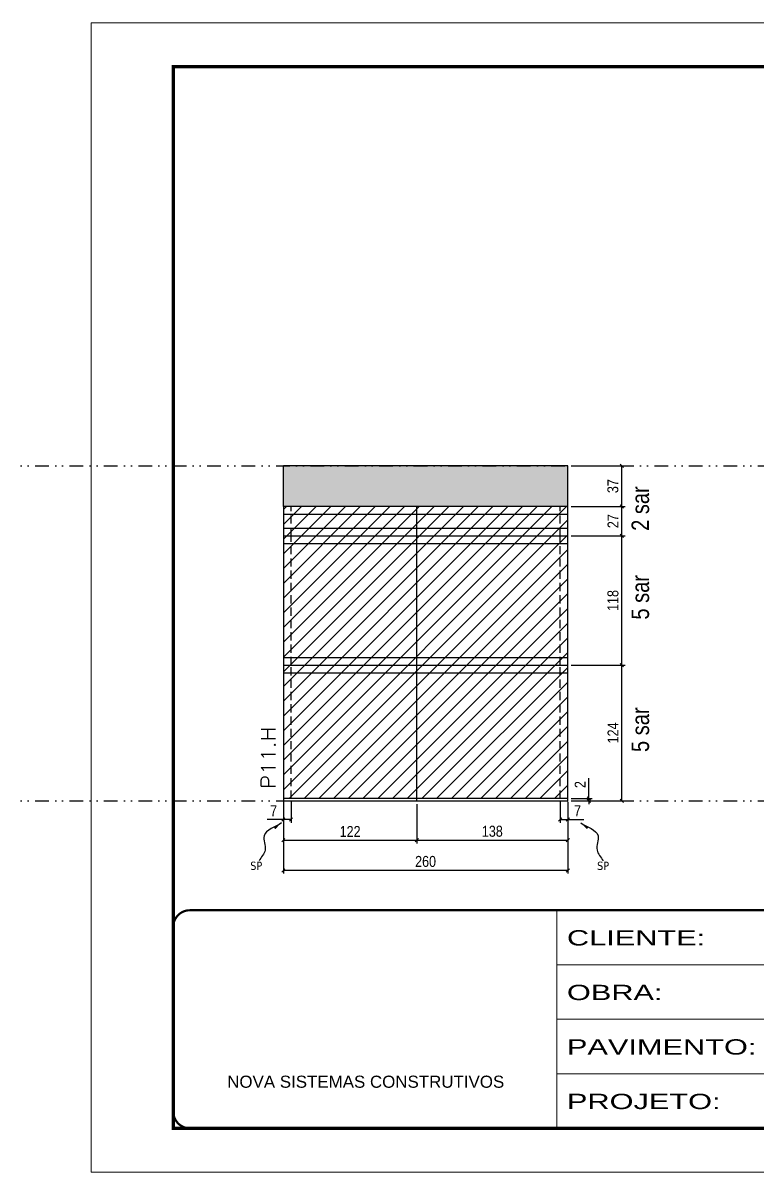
# Model space of a CAD drawing. Header units: millimetres. Extents: x 13777 to 27878, y -21631 to 6985.
# Drawn here: x 15936 to 16606, y -8997 to -7947 of the extents above; entities that cross this region are included whole.
import ezdxf

# ---------------------------------------------------------------- set-up
doc = ezdxf.new("R2010")
doc.units = ezdxf.units.MM
for name, pattern in [('CONTINUO', [0]), ('DASHED', [0.75, 0.5, -0.25]), ('DIVIDE2', [0.625, 0.25, -0.125, 0, -0.125, 0, -0.125]), ('HIDDEN', [0.375, 0.25, -0.125])]:
    doc.linetypes.add(name, pattern=pattern)
for name, color, linetype in [('COTA', 241, 'Continuous'), ('NOMENCLATURA', 7, 'Continuous'), ('Nível', 160, 'Continuous'), ('Painéis', 200, 'Continuous'), ('SARR_2.2x7', 40, 'Continuous'), ('Sarrafo de Pressão', 42, 'HIDDEN'), ('texto', 7, 'Continuous')]:
    doc.layers.add(name, color=color, linetype=linetype)
for name, color, linetype, lineweight in [('Folhas', 255, 'Continuous', 9), ('Hachura', 251, 'Continuous', 9), ('SARRAFO DE PRESSAO', 251, 'DASHED', 9), ('Texto Seção', 7, 'Continuous', 15)]:
    doc.layers.add(name, color=color, linetype=linetype, lineweight=lineweight)
doc.styles.add('ARIAL', font='arial.ttf')
doc.styles.add('ARIAL_NARROW', font='ARIALN.TTF', dxfattribs={"height": 0.2})
doc.styles.add('COTA TECNICA', font='techl___.ttf', dxfattribs={"height": 10})
doc.styles.add('COTA TECNICA-50', font='techl___.ttf', dxfattribs={"height": 10})
doc.styles.add('REGUA-120', font='ROMANS.shx', dxfattribs={"height": 15})
doc.styles.get("Standard").update_dxf_attribs({"font": 'arial.ttf'})
doc.styles.add('Tecnologia', font='')
doc.styles.get('Tecnologia').set_extended_font_data('Forgotten Futurist')
doc.dimstyles.new('COTA PAINEL-50', dxfattribs={"dimtxt": 10, "dimasz": 3, "dimexe": 3, "dimexo": 3, "dimgap": 3, "dimtad": 1, "dimdec": 1, "dimzin": 12, "dimdsep": 46, "dimtxsty": 'COTA TECNICA-50', "dimblk1": 'OBLIQUE', "dimblk2": 'OBLIQUE', "dimsah": 1, "dimcen": 0.9, "dimclrd": 4, "dimclre": 4, "dimclrt": 240, "dimadec": 1, "dimazin": 3, "dimtfac": 1, "dimtdec": 1, "dimtmove": 0, "dimatfit": 3, "dimfxl": 1, "dimtolj": 1, "dimtzin": 12, "dimarcsym": 0})
doc.dimstyles.new('PAINEL', dxfattribs={"dimtxt": 10, "dimasz": 3, "dimexe": 3, "dimexo": 3, "dimgap": 3, "dimtad": 1, "dimdec": 1, "dimzin": 12, "dimdsep": 46, "dimtxsty": 'COTA TECNICA', "dimblk1": 'OBLIQUE', "dimblk2": 'OBLIQUE', "dimsah": 1, "dimcen": 0.9, "dimclrd": 4, "dimclre": 4, "dimclrt": 240, "dimadec": 1, "dimazin": 3, "dimtfac": 1, "dimtdec": 1, "dimtmove": 0, "dimatfit": 3, "dimfxl": 1, "dimtolj": 1, "dimtzin": 12, "dimarcsym": 0})
doc.dimstyles.get("Standard").update_dxf_attribs({"dimtxt": 0.18, "dimasz": 0.18, "dimexe": 0.18, "dimexo": 0.0625, "dimgap": 0.09, "dimtad": 0, "dimtih": 1, "dimtoh": 1, "dimdec": 4, "dimzin": 0, "dimdsep": 46, "dimtxsty": 'Standard', "dimcen": 0.09, "dimadec": 0, "dimazin": 0, "dimtfac": 1, "dimtdec": 4, "dimtofl": 0, "dimtmove": 0, "dimatfit": 3, "dimfxl": 1, "dimtolj": 1, "dimtzin": 0, "dimarcsym": 0})

# ---------------------------------------------------------------- blocks, each defined once
blk = doc.blocks.new('9999999999')
at = {"color": 30, "linetype": 'CONTINUO'}
for p, q in [((98564.6, 34230.2), (98564.6, 34429.4)), ((98564.6, 34379.6), (99584, 34379.6)), ((98564.6, 34329.8), (99488, 34329.8)), ((99584, 34329.8), (99488, 34329.8)), ((99488, 34329.8), (99488, 34230.2)), ((98564.6, 34280), (99488, 34280))]:
    blk.add_line(p, q, dxfattribs=at)
at = {"color": 30, "linetype": 'CONTINUO', "const_width": 2}
blk.add_lwpolyline([(99584, 34230.2), (99584, 34414.4, 0.414214), (99569, 34429.4), (98229, 34429.4, 0.414214), (98214, 34414.4), (98214, 34245.2, 0.414214), (98229, 34230.2), (99584, 34230.2)], format="xyb", dxfattribs=at)
at = {"layer": 'Folhas'}
blk.add_lwpolyline([(98139, 34190.2), (99624, 34190.2), (99624, 35240.2), (98139, 35240.2)], close=True, dxfattribs=at)
at = {"layer": 'Folhas', "color": 30, "const_width": 3}
blk.add_lwpolyline([(98214, 34230.2), (99584, 34230.2), (99584, 35200.2), (98214, 35200.2)], close=True, dxfattribs=at)
at = {"color": 7, "linetype": 'Continuous', "ltscale": 5, "style": 'ARIAL'}
for s, height, p in [('SKR', 15.48, (98837.7, 34393.1)), ('LEAF LOEFGREN', 15.483, (98837.7, 34343.3)), ('3° SUBSOLO', 15.48, (98837.7, 34293.5)), ('NOVA SISTEMAS CONSTRUTIVOS', 11.059, (98263.2, 34267.2)), ('PILARES', 15.48, (98837.7, 34243.7))]:
    blk.add_text(s, height=height, dxfattribs=at).set_placement(p)
at = {"layer": 'Folhas', "color": 7, "style": 'Tecnologia', "width": 1.5}
for s, p in [('CLIENTE:', (98573.7, 34397.2)), ('OBRA:', (98573.7, 34347.3)), ('PAVIMENTO:', (98573.7, 34297.5)), ('PROJETO:', (98573.7, 34247.7))]:
    blk.add_text(s, height=14, dxfattribs=at).set_placement(p)
blk = doc.blocks.new('_Oblique')
at = {"color": 0, "linetype": 'ByBlock', "lineweight": -2}
blk.add_line((-0.5, -0.5), (0.5, 0.5), dxfattribs=at)
blk = doc.blocks.new('*D2286')
at = {"layer": 'COTA', "color": 4, "lineweight": -2, "transparency": 16777216}
for p, q in [((16174, -8658.5), (16174, -8724.1)), ((16434, -8658.5), (16434, -8724.1)), ((16434, -8721.1), (16174, -8721.1))]:
    blk.add_line(p, q, dxfattribs=at)
at = {"layer": 'Defpoints', "color": 0, "transparency": 16777216}
for p in [(16174, -8655.5), (16434, -8655.5), (16174, -8721.1)]:
    blk.add_point(p, dxfattribs=at)
at = {"layer": 'COTA', "color": 4, "lineweight": -2, "transparency": 16777216, "xscale": 3, "yscale": 3, "zscale": 3, "rotation": 180}
blk.add_blockref('_Oblique', (16174, -8721.1), dxfattribs=at)
at = {"layer": 'COTA', "color": 4, "lineweight": -2, "transparency": 16777216, "xscale": 3, "yscale": 3, "zscale": 3}
blk.add_blockref('_Oblique', (16434, -8721.1), dxfattribs=at)
at = {"layer": 'COTA', "color": 240, "transparency": 16777216, "insert": (16304, -8713), "char_height": 10, "attachment_point": 5, "style": 'COTA TECNICA'}
blk.add_mtext('\\A1;260', dxfattribs=at)
blk = doc.blocks.new('*D2287')
at = {"layer": 'COTA', "color": 4, "lineweight": -2, "transparency": 16777216}
for p, q in [((16427, -8658.5), (16427, -8677.7)), ((16434, -8660.5), (16434, -8677.7)), ((16427, -8674.7), (16434, -8674.7)), ((16434, -8674.7), (16448.7, -8674.7))]:
    blk.add_line(p, q, dxfattribs=at)
at = {"layer": 'Defpoints', "color": 0, "transparency": 16777216}
for p in [(16427, -8655.5), (16434, -8657.5), (16434, -8674.7)]:
    blk.add_point(p, dxfattribs=at)
at = {"layer": 'COTA', "color": 4, "lineweight": -2, "transparency": 16777216, "xscale": 3, "yscale": 3, "zscale": 3, "rotation": 180}
blk.add_blockref('_Oblique', (16427, -8674.7), dxfattribs=at)
at = {"layer": 'COTA', "color": 4, "lineweight": -2, "transparency": 16777216, "xscale": 3, "yscale": 3, "zscale": 3}
blk.add_blockref('_Oblique', (16434, -8674.7), dxfattribs=at)
at = {"layer": 'COTA', "color": 240, "transparency": 16777216, "insert": (16442.9, -8666.6), "char_height": 10, "attachment_point": 5, "style": 'COTA TECNICA-50'}
blk.add_mtext('\\A1;7', dxfattribs=at)
blk = doc.blocks.new('*D2288')
at = {"layer": 'COTA', "color": 4, "lineweight": -2, "transparency": 16777216}
for p, q in [((16174, -8660.5), (16174, -8677.7)), ((16181, -8658.5), (16181, -8677.7)), ((16174, -8674.7), (16159.3, -8674.7)), ((16181, -8674.7), (16174, -8674.7))]:
    blk.add_line(p, q, dxfattribs=at)
at = {"layer": 'Defpoints', "color": 0, "transparency": 16777216}
for p in [(16174, -8657.5), (16181, -8655.5), (16174, -8674.7)]:
    blk.add_point(p, dxfattribs=at)
at = {"layer": 'COTA', "color": 4, "lineweight": -2, "transparency": 16777216, "xscale": 3, "yscale": 3, "zscale": 3, "rotation": 180}
blk.add_blockref('_Oblique', (16174, -8674.7), dxfattribs=at)
at = {"layer": 'COTA', "color": 4, "lineweight": -2, "transparency": 16777216, "xscale": 3, "yscale": 3, "zscale": 3}
blk.add_blockref('_Oblique', (16181, -8674.7), dxfattribs=at)
at = {"layer": 'COTA', "color": 240, "transparency": 16777216, "insert": (16165.1, -8666.6), "char_height": 10, "attachment_point": 5, "style": 'COTA TECNICA-50'}
blk.add_mtext('\\A1;7', dxfattribs=at)
blk = doc.blocks.new('*D2289')
at = {"layer": 'COTA', "color": 4, "lineweight": -2, "transparency": 16777216}
for p, q in [((16453.3, -8655.5), (16453.3, -8636.7)), ((16437, -8655.5), (16456.3, -8655.5)), ((16437, -8657.5), (16456.3, -8657.5)), ((16453.3, -8657.5), (16453.3, -8655.5)), ((16453.3, -8657.5), (16453.3, -8660.5))]:
    blk.add_line(p, q, dxfattribs=at)
at = {"layer": 'Defpoints', "color": 0, "transparency": 16777216}
for p in [(16434, -8655.5), (16434, -8657.5), (16453.3, -8657.5)]:
    blk.add_point(p, dxfattribs=at)
at = {"layer": 'COTA', "color": 4, "lineweight": -2, "transparency": 16777216, "xscale": 3, "yscale": 3, "zscale": 3}
for p, rotation in [((16453.3, -8655.5), 270), ((16453.3, -8657.5), 90)]:
    blk.add_blockref('_Oblique', p, dxfattribs=dict(at, rotation=rotation))
at = {"layer": 'COTA', "color": 240, "transparency": 16777216, "insert": (16445.3, -8642.7), "char_height": 10, "attachment_point": 5, "rotation": 90, "style": 'COTA TECNICA-50'}
blk.add_mtext('\\A1;2', dxfattribs=at)
blk = doc.blocks.new('*D2290')
at = {"layer": 'COTA', "color": 4, "lineweight": -2, "transparency": 16777216}
for p, q in [((16437, -8351.5), (16486.4, -8351.5)), ((16483.4, -8388.5), (16483.4, -8351.5)), ((16437, -8388.5), (16486.4, -8388.5))]:
    blk.add_line(p, q, dxfattribs=at)
at = {"layer": 'Defpoints', "color": 0, "transparency": 16777216}
for p in [(16434, -8351.5), (16483.4, -8351.5), (16434, -8388.5)]:
    blk.add_point(p, dxfattribs=at)
at = {"layer": 'COTA', "color": 4, "lineweight": -2, "transparency": 16777216, "xscale": 3, "yscale": 3, "zscale": 3}
for p, rotation in [((16483.4, -8351.5), 90), ((16483.4, -8388.5), 270)]:
    blk.add_blockref('_Oblique', p, dxfattribs=dict(at, rotation=rotation))
at = {"layer": 'COTA', "color": 240, "transparency": 16777216, "insert": (16475.2, -8370), "char_height": 10, "attachment_point": 5, "rotation": 90, "style": 'COTA TECNICA-50'}
blk.add_mtext('\\A1;37', dxfattribs=at)
blk = doc.blocks.new('*D2291')
at = {"layer": 'COTA', "color": 4, "lineweight": -2, "transparency": 16777216}
for p, q in [((16437, -8415.5), (16486.4, -8415.5)), ((16483.4, -8533.5), (16483.4, -8415.5)), ((16437, -8533.5), (16486.4, -8533.5))]:
    blk.add_line(p, q, dxfattribs=at)
at = {"layer": 'Defpoints', "color": 0, "transparency": 16777216}
for p in [(16434, -8415.5), (16483.4, -8415.5), (16434, -8533.5)]:
    blk.add_point(p, dxfattribs=at)
at = {"layer": 'COTA', "color": 4, "lineweight": -2, "transparency": 16777216, "xscale": 3, "yscale": 3, "zscale": 3}
for p, rotation in [((16483.4, -8415.5), 90), ((16483.4, -8533.5), 270)]:
    blk.add_blockref('_Oblique', p, dxfattribs=dict(at, rotation=rotation))
at = {"layer": 'COTA', "color": 240, "transparency": 16777216, "insert": (16475.3, -8474.5), "char_height": 10, "attachment_point": 5, "rotation": 90, "style": 'COTA TECNICA-50'}
blk.add_mtext('\\A1;118', dxfattribs=at)
blk = doc.blocks.new('*D2292')
at = {"layer": 'COTA', "color": 4, "lineweight": -2, "transparency": 16777216}
for p, q in [((16437, -8388.5), (16486.4, -8388.5)), ((16483.4, -8415.5), (16483.4, -8388.5)), ((16437, -8415.5), (16486.4, -8415.5))]:
    blk.add_line(p, q, dxfattribs=at)
at = {"layer": 'Defpoints', "color": 0, "transparency": 16777216}
for p in [(16434, -8388.5), (16483.4, -8388.5), (16434, -8415.5)]:
    blk.add_point(p, dxfattribs=at)
at = {"layer": 'COTA', "color": 4, "lineweight": -2, "transparency": 16777216, "xscale": 3, "yscale": 3, "zscale": 3}
for p, rotation in [((16483.4, -8388.5), 90), ((16483.4, -8415.5), 270)]:
    blk.add_blockref('_Oblique', p, dxfattribs=dict(at, rotation=rotation))
at = {"layer": 'COTA', "color": 240, "transparency": 16777216, "insert": (16475.3, -8402), "char_height": 10, "attachment_point": 5, "rotation": 90, "style": 'COTA TECNICA-50'}
blk.add_mtext('\\A1;27', dxfattribs=at)
blk = doc.blocks.new('*D2293')
at = {"layer": 'COTA', "color": 4, "linetype": 'ByBlock', "lineweight": -2, "transparency": 16777216}
for p, q in [((16437, -8533.5), (16486.4, -8533.5)), ((16483.4, -8657.5), (16483.4, -8533.5)), ((16437, -8657.5), (16486.4, -8657.5))]:
    blk.add_line(p, q, dxfattribs=at)
at = {"layer": 'Defpoints', "color": 0, "linetype": 'ByBlock', "transparency": 16777216}
for p in [(16434, -8533.5), (16483.4, -8533.5), (16434, -8657.5)]:
    blk.add_point(p, dxfattribs=at)
at = {"layer": 'COTA', "color": 4, "linetype": 'ByBlock', "lineweight": -2, "transparency": 16777216, "xscale": 3, "yscale": 3, "zscale": 3}
for p, rotation in [((16483.4, -8533.5), 90), ((16483.4, -8657.5), 270)]:
    blk.add_blockref('_Oblique', p, dxfattribs=dict(at, rotation=rotation))
at = {"layer": 'COTA', "color": 240, "linetype": 'ByBlock', "transparency": 16777216, "insert": (16475.3, -8595.5), "char_height": 10, "attachment_point": 5, "rotation": 90, "style": 'COTA TECNICA'}
blk.add_mtext('\\A1;124', dxfattribs=at)
blk = doc.blocks.new('*D2294')
at = {"layer": 'COTA', "color": 4, "linetype": 'ByBlock', "lineweight": -2, "transparency": 16777216}
for p, q in [((16437, -8533.5), (16486.4, -8533.5)), ((16483.4, -8657.5), (16483.4, -8533.5)), ((16437, -8657.5), (16486.4, -8657.5))]:
    blk.add_line(p, q, dxfattribs=at)
at = {"layer": 'Defpoints', "color": 0, "linetype": 'ByBlock', "transparency": 16777216}
for p in [(16434, -8533.5), (16483.4, -8533.5), (16434, -8657.5)]:
    blk.add_point(p, dxfattribs=at)
at = {"layer": 'COTA', "color": 4, "linetype": 'ByBlock', "lineweight": -2, "transparency": 16777216, "xscale": 3, "yscale": 3, "zscale": 3}
for p, rotation in [((16483.4, -8533.5), 90), ((16483.4, -8657.5), 270)]:
    blk.add_blockref('_Oblique', p, dxfattribs=dict(at, rotation=rotation))
at = {"layer": 'COTA', "color": 240, "linetype": 'ByBlock', "transparency": 16777216, "insert": (16475.3, -8595.5), "char_height": 10, "attachment_point": 5, "rotation": 90, "style": 'COTA TECNICA'}
blk.add_mtext('\\A1;124', dxfattribs=at)
blk = doc.blocks.new('*D2295')
at = {"layer": 'COTA', "color": 4, "lineweight": -2, "transparency": 16777216}
for p, q in [((16296, -8660.5), (16296, -8696.6)), ((16434, -8660.5), (16434, -8696.6)), ((16296, -8693.6), (16434, -8693.6))]:
    blk.add_line(p, q, dxfattribs=at)
at = {"layer": 'Defpoints', "color": 0, "transparency": 16777216}
for p in [(16296, -8657.5), (16434, -8657.5), (16434, -8693.6)]:
    blk.add_point(p, dxfattribs=at)
at = {"layer": 'COTA', "color": 4, "lineweight": -2, "transparency": 16777216, "xscale": 3, "yscale": 3, "zscale": 3, "rotation": 180}
blk.add_blockref('_Oblique', (16296, -8693.6), dxfattribs=at)
at = {"layer": 'COTA', "color": 4, "lineweight": -2, "transparency": 16777216, "xscale": 3, "yscale": 3, "zscale": 3}
blk.add_blockref('_Oblique', (16434, -8693.6), dxfattribs=at)
at = {"layer": 'COTA', "color": 240, "transparency": 16777216, "insert": (16365, -8685.4), "char_height": 10, "attachment_point": 5, "style": 'COTA TECNICA'}
blk.add_mtext('\\A1;138', dxfattribs=at)
blk = doc.blocks.new('*D2296')
at = {"layer": 'COTA', "color": 4, "lineweight": -2, "transparency": 16777216}
for p, q in [((16174, -8660.5), (16174, -8696.6)), ((16296, -8660.5), (16296, -8696.6)), ((16174, -8693.6), (16296, -8693.6))]:
    blk.add_line(p, q, dxfattribs=at)
at = {"layer": 'Defpoints', "color": 0, "transparency": 16777216}
for p in [(16174, -8657.5), (16296, -8657.5), (16296, -8693.6)]:
    blk.add_point(p, dxfattribs=at)
at = {"layer": 'COTA', "color": 4, "lineweight": -2, "transparency": 16777216, "xscale": 3, "yscale": 3, "zscale": 3, "rotation": 180}
blk.add_blockref('_Oblique', (16174, -8693.6), dxfattribs=at)
at = {"layer": 'COTA', "color": 4, "lineweight": -2, "transparency": 16777216, "xscale": 3, "yscale": 3, "zscale": 3}
blk.add_blockref('_Oblique', (16296, -8693.6), dxfattribs=at)
at = {"layer": 'COTA', "color": 240, "transparency": 16777216, "insert": (16235, -8685.6), "char_height": 10, "attachment_point": 5, "style": 'COTA TECNICA'}
blk.add_mtext('\\A1;122', dxfattribs=at)

msp = doc.modelspace()

# ---------------------------------------------------------------- hatches: boundary and pattern name
at = {"layer": 'COTA', "linetype": 'ByBlock'}
h = msp.add_hatch(dxfattribs=at)
h.set_pattern_fill('AR-CONC', color=256, scale=0.03)
h.set_pattern_definition([(50, (10731.928, -19354.9086), (5.46554, -0.4781726), [0.5715, -6.2865]), (355, (10731.928, -19354.9086), (-1.0573026, 5.7317054), [0.4572, -5.0292175]), (100.451445, (10732.3836, -19354.9484), (4.4082374, 5.2535326), [0.4857003, -5.3427073]), (46.1842, (10731.928, -19353.3846), (8.1323712, -1.26127), [0.85725, -9.42975]), (96.63556, (10732.606, -19353.49), (7.122124, 7.4227837), [0.7285507, -8.014068]), (351.18415, (10731.928, -19353.3846), (7.122124, 7.422784), [0.685799, -7.543792]), (21, (10732.69, -19353.7656), (4.5484317, -3.067956), [0.5715, -6.2865]), (326, (10732.69, -19353.7656), (1.8540609, 5.525639), [0.4572, -5.0292]), (71.451445, (10733.069, -19354.021), (6.4024926, 2.457683), [0.4857003, -5.3426981]), (37.5, (10731.9281, -19354.9086), (0.0926581, 2.53665117), [0, -4.96824, 0, -5.1054, 0, -5.04825]), (7.5, (10731.928, -19354.9086), (2.0045899, 3.00541724), [0, -2.91084, 0, -4.85394, 0, -1.92405]), (327.5, (10730.2289, -19354.9086), (4.06771786, -0.17186232), [0, -1.905, 0, -5.9436, 0, -7.8867]), (317.5, (10729.467, -19354.9086), (4.4438754, 0.7627947), [0, -2.4765, 0, -3.94716, 0, -5.6007])])
h.paths.add_polyline_path([(16434.01, -8351.47), (16174.01, -8351.47), (16174.01, -8388.47), (16434.01, -8388.47)])
at = {"layer": 'Hachura', "linetype": 'ByBlock'}
h = msp.add_hatch(dxfattribs=at)
h.set_pattern_fill('ANSI31', color=256, scale=3)
h.set_pattern_definition([(45, (1585, 0), (-6.735192, 6.735192), [])])
h.paths.add_polyline_path([(16174.01, -8388.47), (16174.01, -8415.47), (16296.01, -8415.47), (16296.01, -8388.47)])
h.paths.add_polyline_path([(16296.01, -8388.47), (16296.01, -8415.47), (16434.01, -8415.47), (16434.01, -8388.47)])
h.paths.add_polyline_path([(16434.01, -8533.47), (16434.01, -8415.47), (16296.01, -8415.47), (16296.01, -8533.47)])
h.paths.add_polyline_path([(16296.01, -8415.47), (16174.01, -8415.47), (16174.01, -8533.47), (16296.01, -8533.47)])
h.paths.add_polyline_path([(16296.01, -8533.47), (16174.01, -8533.47), (16174.01, -8655.47), (16296.01, -8655.47)])
h.paths.add_polyline_path([(16296.01, -8533.47), (16296.01, -8655.47), (16434.01, -8655.47), (16434.01, -8533.47)])
h.paths.add_polyline_path([(16651.66, -8533.47), (16651.66, -8655.47), (16877.66, -8655.47), (16877.66, -8533.47)])
h.paths.add_polyline_path([(16651.66, -8473.47), (16651.66, -8533.47), (16877.66, -8533.47), (16877.66, -8473.47)])
h.paths.add_polyline_path([(16877.66, -8473.47), (16877.66, -8351.47), (16685.66, -8351.47), (16685.66, -8415.47), (16651.66, -8415.47), (16651.66, -8473.47)])
h.paths.add_polyline_path([(17290.81, -8473.47), (17290.81, -8415.47), (17256.81, -8415.47), (17256.81, -8351.47), (17064.81, -8351.47), (17064.81, -8473.47)])
h.paths.add_polyline_path([(17064.81, -8473.47), (17064.81, -8533.47), (17290.81, -8533.47), (17290.81, -8473.47)])
h.paths.add_polyline_path([(17064.81, -8533.47), (17064.81, -8655.47), (17290.81, -8655.47), (17290.81, -8533.47)])

# ---------------------------------------------------------------- linework, layer by layer
at = {"layer": 'COTA', "linetype": 'ByBlock'}
for p, q in [((16434.01, -8351.47), (16174.01, -8351.47)), ((16174.01, -8388.47), (16174.01, -8351.47)), ((16434.01, -8388.47), (16434.01, -8351.47))]:
    msp.add_line(p, q, dxfattribs=at)
at = {"layer": 'Nível', "color": 4, "linetype": 'DIVIDE2', "ltscale": 50}
for p, q in [((13777.11, -8351.47), (21531.15, -8351.47)), ((13777.11, -8657.47), (21531.15, -8657.47))]:
    msp.add_line(p, q, dxfattribs=at)
at = {"layer": 'Painéis'}
for p, q in [((16434.01, -8388.47), (16174.01, -8388.47)), ((16174.01, -8388.47), (16174.01, -8655.47)), ((16296.01, -8657.47), (16296.01, -8388.47)), ((16434.01, -8655.47), (16434.01, -8388.47)), ((16174.01, -8415.47), (16434.01, -8415.47)), ((16174.01, -8533.47), (16434.01, -8533.47))]:
    msp.add_line(p, q, dxfattribs=at)
msp.add_lwpolyline([(16434.01, -8655.47), (16174.01, -8655.47), (16174.01, -8657.47), (16434.01, -8657.47)], close=True, dxfattribs=at)
at = {"layer": 'SARR_2.2x7'}
for p, q in [((16174.01, -8395.47), (16434.01, -8395.47)), ((16174.01, -8408.47), (16434.01, -8408.47)), ((16174.01, -8422.47), (16434.01, -8422.47)), ((16174.01, -8526.47), (16434.01, -8526.47)), ((16174.01, -8540.47), (16434.01, -8540.47))]:
    msp.add_line(p, q, dxfattribs=at)
at = {"layer": 'Sarrafo de Pressão', "ltscale": 30}
for p, q in [((16181.01, -8415.47), (16181.01, -8388.47)), ((16427.01, -8415.47), (16427.01, -8388.47)), ((16181.01, -8533.47), (16181.01, -8415.47)), ((16427.01, -8533.47), (16427.01, -8415.47)), ((16181.01, -8655.47), (16181.01, -8533.47)), ((16427.01, -8655.47), (16427.01, -8533.47))]:
    msp.add_line(p, q, dxfattribs=at)

# ---------------------------------------------------------------- block references
at = {"layer": 'SARRAFO DE PRESSAO', "color": 6, "linetype": 'ByBlock'}
msp.add_blockref('9999999999', (-82140.51, -43186.95), dxfattribs=at)

# ---------------------------------------------------------------- texts
at = {"layer": 'NOMENCLATURA', "style": 'ARIAL_NARROW'}
for s, p in [('2 sar', (16508.25, -8410.85)), ('5 sar', (16508.25, -8491.95)), ('5 sar', (16508.25, -8612.95))]:
    msp.add_text(s, height=16, rotation=90, dxfattribs=at).set_placement(p)
at = {"layer": 'texto', "color": 0, "char_height": 7.5, "attachment_point": 5}
for insert in [(16149.23, -8716.96), (16466.26, -8716.96)]:
    msp.add_mtext('{\\fTahoma|b0|i0|c0|p34;\\C4;SP}', dxfattribs=dict(at, insert=insert))
at = {"layer": 'Texto Seção', "style": 'REGUA-120', "width": 1.1}
msp.add_text('P11.H', height=13, rotation=90, dxfattribs=at).set_placement((16166.76, -8646.7))

# ---------------------------------------------------------------- dimensions: what is measured, and where the dimension line sits
at = {"layer": 'COTA'}
for base, p1, p2, angle, picture, middle in [((16483.38, -8351.47), (16434.01, -8388.47), (16434.01, -8351.47), 90, '*D2290', (16475.16, -8369.97)), ((16483.38, -8388.47), (16434.01, -8415.47), (16434.01, -8388.47), 90, '*D2292', (16475.3, -8401.97)), ((16483.38, -8415.47), (16434.01, -8533.47), (16434.01, -8415.47), 90, '*D2291', (16475.28, -8474.47)), ((16174.01, -8674.71), (16181.01, -8655.47), (16174.01, -8657.47), 180, '*D2288', (16165.15, -8666.63))]:
    dim = msp.add_linear_dim(base=base, p1=p1, p2=p2, angle=angle, dimstyle='COTA PAINEL-50', dxfattribs=at)
    dim.commit()
    dim.dimension.update_dxf_attribs({"geometry": picture, "text_midpoint": middle})
at = {"layer": 'COTA', "linetype": 'ByBlock'}
for picture in ['*D2293', '*D2294']:
    dim = msp.add_aligned_dim(p1=(16434.01, -8657.47), p2=(16434.01, -8533.47), distance=-49.37, dimstyle='PAINEL', dxfattribs=at)
    dim.commit()
    dim.dimension.update_dxf_attribs({"geometry": picture, "text_midpoint": (16475.3, -8595.47)})
at = {"layer": 'COTA'}
dim = msp.add_linear_dim(base=(16453.27, -8657.47), p1=(16434.01, -8655.47), p2=(16434.01, -8657.47), angle=90, dimstyle='COTA PAINEL-50', dxfattribs=at)
dim.commit()
dim.dimension.update_dxf_attribs({"geometry": '*D2289', "text_midpoint": (16453.27, -8642.72), "dimtype": 160})
dim = msp.add_linear_dim(base=(16174.01, -8721.08), p1=(16434.01, -8655.47), p2=(16174.01, -8655.47), angle=180, dimstyle='PAINEL', override={"dimarcsym": 2}, dxfattribs=at)
dim.commit()
dim.dimension.update_dxf_attribs({"geometry": '*D2286', "text_midpoint": (16304.01, -8712.98)})
for base, p1, p2, dimstyle, picture, middle in [((16296.01, -8693.65), (16174.01, -8657.47), (16296.01, -8657.47), 'PAINEL', '*D2296', (16235.01, -8685.59)), ((16434.01, -8674.71), (16427.01, -8655.47), (16434.01, -8657.47), 'COTA PAINEL-50', '*D2287', (16442.88, -8666.63))]:
    dim = msp.add_linear_dim(base=base, p1=p1, p2=p2, dimstyle=dimstyle, dxfattribs=at)
    dim.commit()
    dim.dimension.update_dxf_attribs({"geometry": picture, "text_midpoint": middle})
dim = msp.add_linear_dim(base=(16434.01, -8693.65), p1=(16296.01, -8657.47), p2=(16434.01, -8657.47), dimstyle='PAINEL', override={"dimtmove": 1}, dxfattribs=at)
dim.commit()
dim.dimension.update_dxf_attribs({"geometry": '*D2295', "text_midpoint": (16365.01, -8685.4)})

# ---------------------------------------------------------------- leaders
at = {"layer": 'COTA', "path_type": 1}
for points in [[(16172.18, -8677.65), (16156.4, -8689.48), (16157.32, -8702.49), (16151.77, -8712.27)], [(16445.84, -8677.65), (16461.62, -8689.48), (16460.7, -8702.49), (16466.25, -8712.27)]]:
    msp.add_leader(points, dimstyle='Standard', override={"dimasz": 8}, dxfattribs=at)

doc.saveas('drawing.dxf')
